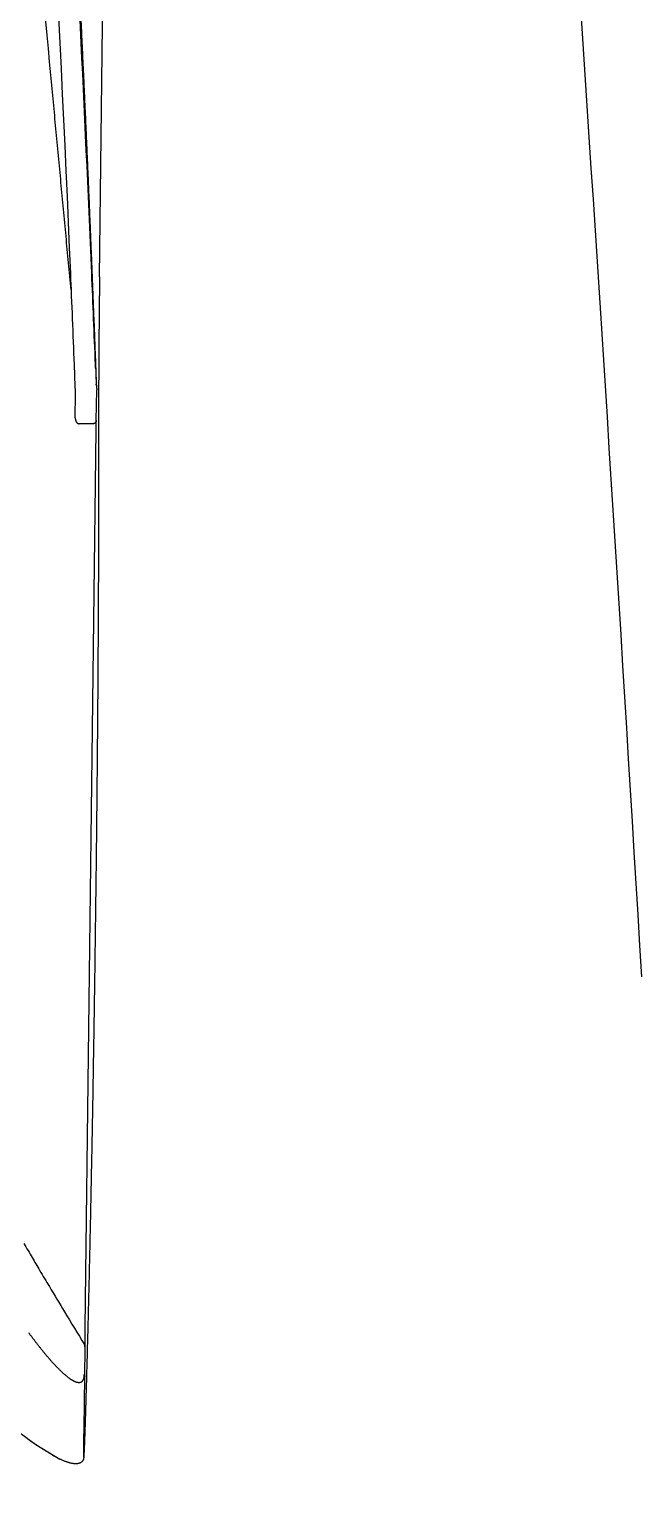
# Model space of a CAD drawing. Extents: x 832 to 912, y 781 to 934.
# Drawn here: x 839.41 to 841.73, y 826.51 to 832.05 of the extents above; entities that cross this region are included whole.
import ezdxf

# ---------------------------------------------------------------- set-up
doc = ezdxf.new("R2010")
doc.units = 0
doc.header["$MEASUREMENT"] = 0
for name, color, linetype in [('1', 4, 'Continuous'), ('2', 2, 'Continuous'), ('DIM', 3, 'Continuous')]:
    doc.layers.add(name, color=color, linetype=linetype)

# ---------------------------------------------------------------- blocks, each defined once
blk = doc.blocks.new('TRICKLER')
at = {"layer": '1', "linetype": 'Continuous'}
for p, q in [((1.6031, -7.1236), (1.9129, -0.4987)), ((1.5762, -7.455), (1.5765, -7.5301)), ((1.4925, -7.655), (1.4967, -7.564)), ((1.572, -7.6673), (1.5774, -7.5511)), ((1.4112, -11.105), (1.5703, -7.7032)), ((1.5564, -7.6801), (1.5064, -7.6778)), ((1.5703, -7.7032), (1.572, -7.6673)), ((1.4079, -11.1776), (1.4112, -11.105)), ((1.4025, -11.2915), (1.4076, -11.1826)), ((1.4076, -11.1826), (1.4079, -11.1776)), ((1.3933, -11.4898), (1.4025, -11.2915)), ((1.3883, -11.5961), (1.3916, -11.5253)), ((1.3916, -11.5253), (1.3933, -11.4898))]:
    blk.add_line(p, q, dxfattribs=at)
for points in [[(1.1894, -10.7786, 0.000753), (1.2189, -10.8333, 0.000259), (1.2456, -10.8826, 0.001061), (1.2803, -10.9458, 0.001826), (1.3344, -11.0428, 0.000892), (1.4055, -11.1697, 0.000473)], [(1.4934, -7.1685), (1.4904, -7.1176, -0.000001), (1.4874, -7.0666, -0.000001), (1.4844, -7.0156, -0.000001), (1.4814, -6.9646, -0.000001), (1.4783, -6.9136, -0.000001), (1.4753, -6.8626, -0.000001), (1.4723, -6.8116, -0.000001), (1.4693, -6.7607, -0.000001), (1.4663, -6.7097, -0.000001), (1.4633, -6.6587, -0.000001), (1.4603, -6.6077, -0.000001), (1.4572, -6.5567, -0.000001), (1.4542, -6.5057, -0.000001), (1.4512, -6.4547, -0.000001), (1.4482, -6.4038, -0.000001), (1.4452, -6.3528, 0), (1.4422, -6.3018, 0), (1.4392, -6.2508, 0), (1.4361, -6.1998, 0), (1.4331, -6.1488, 0), (1.4301, -6.0978, 0), (1.4271, -6.0468, 0), (1.4241, -5.9959, 0), (1.4211, -5.9449, 0), (1.4181, -5.8939, 0), (1.415, -5.8429, 0), (1.412, -5.7919)], [(1.409, -5.7409, 0), (1.406, -5.6899, 0), (1.403, -5.6389, 0), (1.4, -5.5879, 0), (1.397, -5.537, 0), (1.3939, -5.486, 0), (1.3909, -5.435, 0), (1.3879, -5.384, 0), (1.3849, -5.333, 0), (1.3819, -5.282, 0), (1.3789, -5.231, 0), (1.3759, -5.18, 0), (1.3729, -5.1291, 0), (1.3698, -5.0781, 0), (1.3668, -5.0271, 0), (1.3638, -4.9761, 0), (1.3608, -4.9251, 0), (1.3578, -4.8741, 0), (1.3548, -4.8231, 0), (1.3518, -4.7721, 0), (1.3487, -4.7211, 0), (1.3457, -4.6702, 0), (1.3427, -4.6192, 0), (1.3397, -4.5682, 0), (1.3367, -4.5172, 0), (1.3337, -4.4662, 0), (1.3307, -4.4152, 0), (1.3277, -4.3642, 0), (1.3246, -4.3132, 0), (1.3216, -4.2623, 0), (1.3186, -4.2113, 0), (1.3156, -4.1603, 0), (1.3126, -4.1093, 0), (1.3096, -4.0583, 0), (1.3066, -4.0073, 0), (1.3035, -3.9563, 0), (1.3005, -3.9053, 0), (1.2975, -3.8543, 0), (1.2945, -3.8034, 0), (1.2915, -3.7524, 0), (1.2885, -3.7014, 0), (1.2855, -3.6504, 0), (1.2824, -3.5994, 0), (1.2794, -3.5484, 0), (1.2764, -3.4974, 0), (1.2734, -3.4464, 0), (1.2704, -3.3955, 0), (1.2674, -3.3445, 0), (1.2644, -3.2935, 0), (1.2614, -3.2425, 0), (1.2583, -3.1915, 0), (1.2553, -3.1405, 0), (1.2523, -3.0895, 0), (1.2493, -3.0385, 0), (1.2463, -2.9875, 0), (1.2433, -2.9366, 0), (1.2403, -2.8856, 0), (1.2372, -2.8346, 0), (1.2342, -2.7836, 0), (1.2312, -2.7326, 0), (1.2282, -2.6816, 0), (1.2252, -2.6306, 0), (1.2222, -2.5796, 0), (1.2192, -2.5287, 0), (1.2161, -2.4777, 0), (1.2131, -2.4267, 0), (1.2101, -2.3757, 0), (1.2071, -2.3247, 0), (1.2041, -2.2737, 0), (1.2011, -2.2227, 0), (1.1981, -2.1717, 0), (1.195, -2.1208, 0), (1.192, -2.0698, 0), (1.189, -2.0188, 0), (1.186, -1.9678, 0), (1.183, -1.9168, 0), (1.18, -1.8658, 0), (1.177, -1.8148, 0), (1.1739, -1.7638, 0), (1.1709, -1.7128, 0), (1.1679, -1.6619, 0), (1.1649, -1.6109, 0), (1.1619, -1.5599, 0), (1.1589, -1.5089, 0), (1.1559, -1.4579, 0), (1.1528, -1.4069, 0), (1.1498, -1.3559, 0), (1.1468, -1.3049, 0), (1.1438, -1.254, 0), (1.1408, -1.203, 0), (1.1378, -1.152, 0), (1.1348, -1.101, 0), (1.1317, -1.05, 0), (1.1287, -0.999, 0), (1.1257, -0.948, 0), (1.1227, -0.897, 0), (1.1197, -0.846, 0), (1.1167, -0.7951, 0), (1.1137, -0.7441, 0), (1.1106, -0.6931, 0), (1.109, -0.6655, 0)], [(1.6031, -7.1236), (1.6023, -7.1403, 0.000072), (1.6016, -7.1568, 0.000073), (1.6008, -7.1734, 0.000073), (1.6, -7.19, 0.000073), (1.5993, -7.2065, 0.000073), (1.5986, -7.2229, 0.000073), (1.5978, -7.2394, 0.000073), (1.5971, -7.2558, 0.000073), (1.5964, -7.2721, 0.000073), (1.5956, -7.2884, 0.000073), (1.5949, -7.3047, 0.000074), (1.5942, -7.3209, 0.000074), (1.5935, -7.337, 0.000075), (1.5928, -7.3531, 0.000075), (1.5922, -7.3691, 0.000076), (1.5915, -7.385, 0.000076), (1.5908, -7.4009, 0.000077), (1.5902, -7.4166, 0.000077), (1.5895, -7.4324, 0.000078), (1.5889, -7.448, 0.000079), (1.5883, -7.4635, 0.00008), (1.5876, -7.479, 0.000081), (1.587, -7.4943, 0.000082), (1.5864, -7.5096, 0.000083), (1.5858, -7.5247, 0.000084), (1.5852, -7.5398, 0.000085), (1.5847, -7.5547, 0.000087), (1.5841, -7.5695, 0.00009), (1.5835, -7.5843, 0.000089), (1.583, -7.5988, 0.000085), (1.5825, -7.6132, 0.000095), (1.5819, -7.6276, 0.000117), (1.5814, -7.6423, 0.00009), (1.5809, -7.6559, 0.000031), (1.5805, -7.6682, 0.000131), (1.5799, -7.6837, 0.000237), (1.5791, -7.7071, 0.00012), (1.5781, -7.7375, 0.000065)], [(1.4937, -7.1594), (1.4937, -7.1595, -0.000309), (1.4937, -7.1595, -0.00031), (1.4937, -7.1596, -0.000309), (1.4937, -7.1597, -0.000305), (1.4937, -7.1598, -0.000302), (1.4937, -7.1598, -0.000299), (1.4937, -7.1599, -0.000297), (1.4937, -7.16, -0.000294), (1.4938, -7.1601, -0.000291), (1.4937, -7.1602, -0.000288), (1.4938, -7.1602, -0.000286), (1.4938, -7.1603, -0.000283), (1.4938, -7.1604, -0.00028), (1.4938, -7.1605, -0.000277), (1.4938, -7.1606, -0.000275), (1.4938, -7.1606, -0.000272), (1.4938, -7.1607, -0.000269), (1.4938, -7.1608, -0.000266), (1.4938, -7.1609, -0.000264), (1.4938, -7.161, -0.000261), (1.4938, -7.161, -0.000258), (1.4938, -7.1611, -0.000255), (1.4938, -7.1612, -0.000253), (1.4938, -7.1613, -0.00025), (1.4938, -7.1613, -0.000247), (1.4938, -7.1614, -0.000244), (1.4938, -7.1615, -0.000242), (1.4938, -7.1616, -0.000239), (1.4938, -7.1617, -0.000236), (1.4938, -7.1617, -0.000234), (1.4938, -7.1618, -0.000231), (1.4938, -7.1619, -0.000228), (1.4938, -7.162, -0.000226), (1.4938, -7.1621, -0.000223), (1.4938, -7.1621, -0.00022), (1.4938, -7.1622, -0.000217), (1.4938, -7.1623, -0.000215), (1.4938, -7.1624, -0.000212), (1.4938, -7.1624, -0.000209), (1.4938, -7.1625, -0.000206), (1.4938, -7.1626, -0.000204), (1.4938, -7.1627, -0.000201), (1.4938, -7.1628, -0.000198), (1.4938, -7.1628, -0.000196), (1.4938, -7.1629, -0.000193), (1.4938, -7.163, -0.00019), (1.4938, -7.1631, -0.000188), (1.4938, -7.1632, -0.000185), (1.4938, -7.1632, -0.000182), (1.4938, -7.1633, -0.000179), (1.4938, -7.1634, -0.000177), (1.4938, -7.1635, -0.000174), (1.4938, -7.1635, -0.000172), (1.4938, -7.1636, -0.000169), (1.4938, -7.1637, -0.000166), (1.4938, -7.1638, -0.000163), (1.4938, -7.1639, -0.000161), (1.4938, -7.1639, -0.000158), (1.4938, -7.164, -0.000155), (1.4938, -7.1641, -0.000153), (1.4938, -7.1642, -0.00015), (1.4938, -7.1642, -0.000144), (1.4938, -7.1643, -0.000141), (1.4938, -7.1644, -0.00014), (1.4938, -7.1645, -0.000145), (1.4938, -7.1646, -0.000159), (1.4938, -7.1646, -0.000169), (1.4938, -7.1647, -0.000179), (1.4938, -7.1648, -0.000188), (1.4938, -7.1649, -0.000199), (1.4938, -7.165, -0.000209), (1.4938, -7.165, -0.00022), (1.4937, -7.1651, -0.00023), (1.4938, -7.1652, -0.000241), (1.4938, -7.1653, -0.000251), (1.4937, -7.1653, -0.000262), (1.4937, -7.1654, -0.000272), (1.4937, -7.1655, -0.000284), (1.4937, -7.1656, -0.000294), (1.4937, -7.1656, -0.000305), (1.4937, -7.1657, -0.000316), (1.4937, -7.1658, -0.000327), (1.4937, -7.1659, -0.000338), (1.4937, -7.166, -0.00035), (1.4937, -7.166, -0.000361), (1.4937, -7.1661, -0.000373), (1.4937, -7.1662, -0.000384), (1.4937, -7.1663, -0.000396), (1.4937, -7.1663, -0.000407), (1.4937, -7.1664, -0.000419), (1.4937, -7.1665, -0.000431), (1.4937, -7.1666, -0.000448), (1.4937, -7.1666, -0.000454), (1.4937, -7.1667, -0.000449), (1.4937, -7.1668, -0.000477), (1.4937, -7.1669, -0.000545), (1.4937, -7.1669, -0.000609), (1.4937, -7.167, -0.000685), (1.4937, -7.1671, -0.000754), (1.4937, -7.1672, -0.000833), (1.4937, -7.1672, -0.000905), (1.4937, -7.1673, -0.000984), (1.4937, -7.1674, -0.001067), (1.4936, -7.1675, -0.001171), (1.4936, -7.1675, -0.001235), (1.4936, -7.1676, -0.001273), (1.4936, -7.1677, -0.001441), (1.4936, -7.1677, -0.001771), (1.4936, -7.1678, -0.001576), (1.4936, -7.1679, -0.000804), (1.4936, -7.1679, -0.002396), (1.4936, -7.168, -0.006587), (1.4936, -7.1681, -0.002395), (1.4936, -7.1681, 0.012502), (1.4936, -7.1682, -0.009701), (1.4935, -7.1683, -0.048777), (1.4935, -7.1684, -0.021566), (1.4934, -7.1685, -0.009371)], [(1.4945, -7.1605), (1.4945, -7.1606, -0.000122), (1.4945, -7.1607, -0.000121), (1.4945, -7.1607, -0.000122), (1.4945, -7.1608, -0.000126), (1.4945, -7.1609, -0.000128), (1.4945, -7.1609, -0.00013), (1.4945, -7.161, -0.000133), (1.4945, -7.1611, -0.000135), (1.4945, -7.1611, -0.000137), (1.4945, -7.1612, -0.00014), (1.4945, -7.1613, -0.000142), (1.4945, -7.1613, -0.000145), (1.4945, -7.1614, -0.000147), (1.4945, -7.1615, -0.00015), (1.4945, -7.1616, -0.000152), (1.4945, -7.1616, -0.000155), (1.4945, -7.1617, -0.000157), (1.4945, -7.1618, -0.00016), (1.4945, -7.1618, -0.000162), (1.4945, -7.1619, -0.000165), (1.4945, -7.162, -0.000167), (1.4945, -7.162, -0.00017), (1.4945, -7.1621, -0.000173), (1.4945, -7.1622, -0.000175), (1.4945, -7.1622, -0.000178), (1.4945, -7.1623, -0.000181), (1.4945, -7.1624, -0.000183), (1.4945, -7.1624, -0.000186), (1.4945, -7.1625, -0.000189), (1.4945, -7.1626, -0.000192), (1.4945, -7.1626, -0.000194), (1.4945, -7.1627, -0.000197), (1.4945, -7.1628, -0.0002), (1.4945, -7.1628, -0.000203), (1.4945, -7.1629, -0.000205), (1.4945, -7.163, -0.000208), (1.4945, -7.1631, -0.000211), (1.4945, -7.1631, -0.000214), (1.4945, -7.1632, -0.000217), (1.4945, -7.1633, -0.00022), (1.4945, -7.1633, -0.000223), (1.4945, -7.1634, -0.000226), (1.4945, -7.1635, -0.000229), (1.4945, -7.1635, -0.000232), (1.4945, -7.1636, -0.000235), (1.4945, -7.1637, -0.000238), (1.4945, -7.1637, -0.000241), (1.4945, -7.1638, -0.000244), (1.4945, -7.1639, -0.000247), (1.4945, -7.1639, -0.000251), (1.4945, -7.164, -0.000254), (1.4944, -7.164, -0.000257), (1.4944, -7.1641, -0.00026), (1.4944, -7.1642, -0.000264), (1.4944, -7.1642, -0.000267), (1.4944, -7.1643, -0.000271), (1.4944, -7.1644, -0.000274), (1.4944, -7.1644, -0.000277), (1.4944, -7.1645, -0.000281), (1.4944, -7.1646, -0.000284), (1.4944, -7.1646, -0.000288), (1.4944, -7.1647, -0.000291), (1.4944, -7.1648, -0.000295), (1.4944, -7.1648, -0.000299), (1.4944, -7.1649, -0.000302), (1.4944, -7.165, -0.000305), (1.4944, -7.165, -0.00031), (1.4944, -7.1651, -0.000317), (1.4944, -7.1652, -0.000325), (1.4944, -7.1652, -0.000337), (1.4944, -7.1653, -0.000348), (1.4944, -7.1653, -0.000359), (1.4944, -7.1654, -0.00037), (1.4944, -7.1655, -0.000382), (1.4944, -7.1655, -0.000392), (1.4944, -7.1656, -0.000405), (1.4944, -7.1657, -0.000416), (1.4944, -7.1657, -0.000429), (1.4944, -7.1658, -0.00044), (1.4944, -7.1659, -0.000453), (1.4944, -7.1659, -0.000466), (1.4943, -7.166, -0.000479), (1.4943, -7.166, -0.000492), (1.4943, -7.1661, -0.000506), (1.4943, -7.1662, -0.000519), (1.4943, -7.1662, -0.000534), (1.4943, -7.1663, -0.000547), (1.4943, -7.1663, -0.000563), (1.4943, -7.1664, -0.000577), (1.4943, -7.1665, -0.000593), (1.4943, -7.1665, -0.000608), (1.4943, -7.1666, -0.000625), (1.4943, -7.1666, -0.000641), (1.4943, -7.1667, -0.000658), (1.4943, -7.1668, -0.000675), (1.4943, -7.1668, -0.000693), (1.4943, -7.1669, -0.00071), (1.4943, -7.1669, -0.000729), (1.4943, -7.167, -0.000748), (1.4942, -7.1671, -0.000768), (1.4942, -7.1671, -0.000788), (1.4942, -7.1672, -0.000809), (1.4942, -7.1672, -0.000829), (1.4942, -7.1673, -0.000851), (1.4942, -7.1673, -0.000873), (1.4942, -7.1674, -0.000898), (1.4942, -7.1675, -0.000934), (1.4942, -7.1675, -0.000988), (1.4942, -7.1676, -0.001034), (1.4942, -7.1676, -0.001081), (1.4942, -7.1677, -0.001127), (1.4941, -7.1677, -0.00118), (1.4941, -7.1678, -0.001232), (1.4941, -7.1678, -0.001289), (1.4941, -7.1679, -0.001346), (1.4941, -7.1679, -0.00141), (1.4941, -7.168, -0.001473), (1.4941, -7.168, -0.001543), (1.4941, -7.1681, -0.001614), (1.4941, -7.1681, -0.001692), (1.4941, -7.1682, -0.001771), (1.4941, -7.1682, -0.001859), (1.494, -7.1683, -0.001947), (1.494, -7.1683, -0.002045), (1.494, -7.1684, -0.002146), (1.494, -7.1684, -0.002259), (1.494, -7.1685, -0.002371), (1.494, -7.1685, -0.002487), (1.494, -7.1686, -0.002637), (1.494, -7.1686, -0.002836), (1.4939, -7.1686, -0.003022), (1.4939, -7.1687, -0.003218), (1.4939, -7.1687, -0.003423), (1.4939, -7.1688, -0.003652), (1.4939, -7.1688, -0.003898), (1.4939, -7.1688, -0.004176), (1.4939, -7.1689, -0.004475), (1.4938, -7.1689, -0.004812), (1.4938, -7.1689, -0.00518), (1.4938, -7.169, -0.005595), (1.4938, -7.169, -0.006046), (1.4938, -7.169, -0.006552), (1.4938, -7.1691, -0.00712), (1.4937, -7.1691, -0.007754), (1.4937, -7.1691, -0.008375), (1.4937, -7.1691, -0.008992), (1.4937, -7.1692, -0.009895), (1.4937, -7.1692, -0.011114), (1.4936, -7.1692, -0.011642), (1.4936, -7.1692, -0.011409), (1.4936, -7.1692, -0.014264), (1.4936, -7.1693, -0.019868), (1.4936, -7.1693, -0.014532), (1.4935, -7.1693, 0.000927), (1.4935, -7.1693, -0.025401), (1.4935, -7.1693, -0.054476), (1.4935, -7.1693, -0.022992), (1.4934, -7.1693, -0.010928)], [(1.4934, -7.1685), (1.4934, -7.1686, 0.000764), (1.4934, -7.1686, 0.000796), (1.4934, -7.1686, 0.000789), (1.4934, -7.1686, 0.000734), (1.4934, -7.1686, 0.000695), (1.4934, -7.1687, 0.000659), (1.4934, -7.1687, 0.000626), (1.4934, -7.1687, 0.000582), (1.4934, -7.1687, 0.000544), (1.4934, -7.1687, 0.000499), (1.4934, -7.1688, 0.000459), (1.4934, -7.1688, 0.000412), (1.4934, -7.1688, 0.00037), (1.4934, -7.1688, 0.00032), (1.4934, -7.1688, 0.000276), (1.4934, -7.1689, 0.000224), (1.4934, -7.1689, 0.000178), (1.4934, -7.1689, 0.000124), (1.4934, -7.1689, 0.000076), (1.4934, -7.1689, 0.000021), (1.4934, -7.169, -0.000028), (1.4934, -7.169, -0.000084), (1.4934, -7.169, -0.000136), (1.4934, -7.169, -0.000195), (1.4934, -7.169, -0.000245), (1.4934, -7.1691, -0.0003), (1.4934, -7.1691, -0.000358), (1.4934, -7.1691, -0.000432), (1.4934, -7.1691, -0.000465), (1.4934, -7.1691, -0.000471), (1.4934, -7.1692, -0.0006), (1.4934, -7.1692, -0.000831), (1.4934, -7.1692, -0.000636), (1.4934, -7.1692, -0.000129), (1.4934, -7.1692, -0.001075), (1.4934, -7.1693, -0.00209), (1.4934, -7.1693, -0.001039), (1.4934, -7.1693, -0.000539)], [(1.4945, -7.1601), (1.4945, -7.1601, 0.009293), (1.4945, -7.1601, 0.009094), (1.4945, -7.1601, 0.008968), (1.4945, -7.16, 0.008936), (1.4945, -7.16, 0.008831), (1.4945, -7.16, 0.008705), (1.4945, -7.16, 0.008545), (1.4945, -7.16, 0.008397), (1.4945, -7.1599, 0.00821), (1.4945, -7.1599, 0.008032), (1.4945, -7.1599, 0.007822), (1.4944, -7.1599, 0.007627), (1.4944, -7.1599, 0.007403), (1.4944, -7.1598, 0.007198), (1.4944, -7.1598, 0.006968), (1.4944, -7.1598, 0.006759), (1.4944, -7.1598, 0.006529), (1.4943, -7.1598, 0.006321), (1.4943, -7.1598, 0.006097), (1.4943, -7.1597, 0.005896), (1.4943, -7.1597, 0.005679), (1.4943, -7.1597, 0.005483), (1.4942, -7.1597, 0.005282), (1.4942, -7.1597, 0.005109), (1.4942, -7.1596, 0.004902), (1.4942, -7.1596, 0.004701), (1.4941, -7.1596, 0.004565), (1.4941, -7.1596, 0.004498), (1.4941, -7.1596, 0.004194), (1.4941, -7.1596, 0.003773), (1.494, -7.1595, 0.004035), (1.494, -7.1595, 0.004645), (1.494, -7.1595, 0.003342), (1.4939, -7.1595, 0.001057), (1.4939, -7.1595, 0.004583), (1.4939, -7.1594, 0.007344), (1.4938, -7.1594, 0.00333), (1.4937, -7.1594, 0.001697)], [(1.5762, -7.4687), (1.5762, -7.4683, 0.000004), (1.5762, -7.468, 0.000004), (1.5762, -7.4677, 0.000004), (1.5762, -7.4673, 0.000003), (1.5762, -7.467, 0.000003), (1.5762, -7.4667, 0.000003), (1.5762, -7.4663, 0.000003), (1.5762, -7.466, 0.000003), (1.5762, -7.4657, 0.000003), (1.5762, -7.4653, 0.000003), (1.5762, -7.465, 0.000003), (1.5762, -7.4647, 0.000003), (1.5762, -7.4643, 0.000003), (1.5762, -7.464, 0.000003), (1.5762, -7.4636, 0.000003), (1.5762, -7.4633, 0.000002), (1.5762, -7.4629, 0.000002), (1.5762, -7.4626, 0.000002), (1.5762, -7.4623, 0.000002), (1.5762, -7.4619, 0.000002), (1.5762, -7.4616, 0.000002), (1.5762, -7.4612, 0.000002), (1.5762, -7.4609, 0.000002), (1.5762, -7.4605, 0.000002), (1.5762, -7.4602, 0.000002), (1.5762, -7.4598, 0.000002), (1.5762, -7.4595, 0.000002), (1.5762, -7.4592, 0.000002), (1.5762, -7.4588, 0.000001), (1.5762, -7.4585, 0.000001), (1.5762, -7.4581, 0.000001), (1.5762, -7.4578, 0.000001), (1.5762, -7.4574, 0.000001), (1.5762, -7.4571, 0), (1.5762, -7.4568, 0.000001), (1.5762, -7.4564, 0.000002), (1.5762, -7.4558, 0.000001), (1.5762, -7.455, 0.000001)], [(1.5766, -7.5332), (1.5766, -7.5331, -0.000295), (1.5766, -7.533, -0.000294), (1.5766, -7.533, -0.000294), (1.5766, -7.5329, -0.000295), (1.5766, -7.5328, -0.000296), (1.5766, -7.5327, -0.000297), (1.5766, -7.5327, -0.000297), (1.5766, -7.5326, -0.000298), (1.5766, -7.5325, -0.000299), (1.5766, -7.5324, -0.0003), (1.5766, -7.5323, -0.0003), (1.5765, -7.5323, -0.000301), (1.5765, -7.5322, -0.000302), (1.5765, -7.5321, -0.000303), (1.5765, -7.532, -0.000304), (1.5765, -7.532, -0.000305), (1.5765, -7.5319, -0.000306), (1.5765, -7.5318, -0.000306), (1.5765, -7.5317, -0.000307), (1.5765, -7.5316, -0.000308), (1.5765, -7.5316, -0.000309), (1.5765, -7.5315, -0.00031), (1.5765, -7.5314, -0.000311), (1.5765, -7.5313, -0.000313), (1.5765, -7.5312, -0.000313), (1.5765, -7.5312, -0.000312), (1.5765, -7.5311, -0.000316), (1.5765, -7.531, -0.000323), (1.5765, -7.5309, -0.000315), (1.5765, -7.5309, -0.000295), (1.5765, -7.5308, -0.000327), (1.5765, -7.5307, -0.000392), (1.5765, -7.5306, -0.000298), (1.5765, -7.5305, -0.000101), (1.5765, -7.5305, -0.000424), (1.5765, -7.5304, -0.000734), (1.5765, -7.5303, -0.00036), (1.5765, -7.5301, -0.00019)], [(1.5766, -7.5332), (1.5767, -7.5337, -0.001136), (1.5767, -7.5341, -0.001137), (1.5768, -7.5345, -0.001139), (1.5768, -7.535, -0.001141), (1.5769, -7.5354, -0.001142), (1.5769, -7.5359, -0.001144), (1.577, -7.5363, -0.001145), (1.577, -7.5368, -0.001147), (1.5771, -7.5372, -0.001148), (1.5771, -7.5377, -0.00115), (1.5772, -7.5381, -0.001151), (1.5772, -7.5386, -0.001153), (1.5772, -7.539, -0.001154), (1.5773, -7.5395, -0.001155), (1.5773, -7.5399, -0.001156), (1.5773, -7.5404, -0.001157), (1.5774, -7.5408, -0.001159), (1.5774, -7.5413, -0.00116), (1.5774, -7.5417, -0.001161), (1.5774, -7.5422, -0.001162), (1.5775, -7.5426, -0.001163), (1.5775, -7.5431, -0.001163), (1.5775, -7.5435, -0.001165), (1.5775, -7.544, -0.001167), (1.5775, -7.5444, -0.001165), (1.5775, -7.5448, -0.001159), (1.5775, -7.5453, -0.00117), (1.5775, -7.5457, -0.001194), (1.5775, -7.5462, -0.001161), (1.5775, -7.5466, -0.001084), (1.5775, -7.5471, -0.001197), (1.5775, -7.5475, -0.001428), (1.5775, -7.548, -0.001084), (1.5775, -7.5484, -0.000372), (1.5775, -7.5488, -0.001529), (1.5775, -7.5493, -0.002633), (1.5775, -7.5501, -0.001288), (1.5774, -7.5511, -0.000683)], [(1.4925, -7.655), (1.4925, -7.6558, 0.006396), (1.4925, -7.6566, 0.006145), (1.4925, -7.6574, 0.006094), (1.4925, -7.6582, 0.006319), (1.4925, -7.659, 0.006453), (1.4926, -7.6598, 0.006567), (1.4927, -7.6607, 0.006675), (1.4929, -7.6615, 0.00684), (1.493, -7.6623, 0.006981), (1.4932, -7.6632, 0.007155), (1.4934, -7.664, 0.007316), (1.4936, -7.6648, 0.007512), (1.4938, -7.6656, 0.007701), (1.4941, -7.6664, 0.007917), (1.4944, -7.6672, 0.008133), (1.4947, -7.6679, 0.008371), (1.495, -7.6687, 0.008615), (1.4954, -7.6694, 0.008874), (1.4958, -7.6701, 0.009147), (1.4961, -7.6708, 0.009426), (1.4966, -7.6715, 0.009723), (1.497, -7.6721, 0.010012), (1.4975, -7.6727, 0.010337), (1.4979, -7.6732, 0.010652), (1.4984, -7.6738, 0.010963), (1.4989, -7.6743, 0.011203), (1.4994, -7.6748, 0.011609), (1.4999, -7.6752, 0.012085), (1.5005, -7.6756, 0.01212), (1.501, -7.676, 0.011658), (1.5015, -7.6763, 0.012917), (1.5021, -7.6766, 0.015335), (1.5026, -7.6768, 0.01229), (1.5032, -7.6771, 0.005185), (1.5037, -7.6773, 0.016713), (1.5043, -7.6774, 0.028922), (1.5052, -7.6776, 0.01492), (1.5064, -7.6778, 0.008201)], [(1.572, -7.6673), (1.572, -7.6678, -0.010491), (1.5719, -7.6683, -0.010058), (1.5718, -7.6688, -0.009935), (1.5718, -7.6693, -0.010239), (1.5716, -7.6698, -0.010366), (1.5715, -7.6703, -0.010441), (1.5713, -7.6708, -0.010474), (1.5711, -7.6713, -0.010573), (1.5709, -7.6718, -0.0106), (1.5707, -7.6722, -0.010654), (1.5705, -7.6727, -0.010651), (1.5702, -7.6732, -0.010679), (1.5699, -7.6737, -0.010654), (1.5696, -7.6741, -0.01065), (1.5692, -7.6746, -0.010603), (1.5688, -7.675, -0.010571), (1.5685, -7.6755, -0.010505), (1.568, -7.6759, -0.010448), (1.5676, -7.6763, -0.010367), (1.5672, -7.6767, -0.010289), (1.5667, -7.677, -0.010194), (1.5662, -7.6774, -0.010092), (1.5657, -7.6777, -0.009997), (1.5652, -7.678, -0.009897), (1.5647, -7.6783, -0.009772), (1.5642, -7.6786, -0.009601), (1.5636, -7.6788, -0.009557), (1.5631, -7.679, -0.00958), (1.5625, -7.6792, -0.009249), (1.5619, -7.6794, -0.008606), (1.5614, -7.6796, -0.009234), (1.5608, -7.6797, -0.010607), (1.5602, -7.6798, -0.008239), (1.5597, -7.6799, -0.003421), (1.5592, -7.68, -0.010878), (1.5586, -7.6801, -0.018195), (1.5576, -7.6801, -0.009197), (1.5564, -7.6801, -0.005024)], [(1.5781, -7.7375), (1.5768, -7.7761, -0.000122), (1.5755, -7.8152, -0.000119), (1.5741, -7.8548, -0.000116), (1.5727, -7.8949, -0.000113), (1.5713, -7.9355, -0.00011), (1.5698, -7.9765, -0.000108), (1.5683, -8.018, -0.000105), (1.5668, -8.0599, -0.000103), (1.5652, -8.1023, -0.000101), (1.5636, -8.1451, -0.000099), (1.562, -8.1883, -0.000097), (1.5603, -8.2318, -0.000095), (1.5586, -8.2757, -0.000094), (1.5569, -8.3199, -0.000092), (1.5552, -8.3643, -0.00009), (1.5534, -8.4091, -0.000089), (1.5516, -8.4541, -0.000088), (1.5498, -8.4994, -0.000087), (1.5479, -8.5449, -0.000085), (1.5461, -8.5907, -0.000084), (1.5442, -8.6367, -0.000083), (1.5422, -8.6829, -0.000082), (1.5403, -8.7293, -0.000082), (1.5383, -8.7759, -0.000081), (1.5363, -8.8227, -0.00008), (1.5343, -8.8697, -0.000079), (1.5322, -8.9168, -0.000079), (1.5302, -8.9641, -0.000078), (1.5281, -9.0116, -0.000078), (1.526, -9.0591, -0.000078), (1.5239, -9.1068, -0.000077), (1.5217, -9.1546, -0.000077), (1.5196, -9.2024, -0.000077), (1.5174, -9.2504, -0.000076), (1.5152, -9.2984, -0.000076), (1.513, -9.3465, -0.000076), (1.5107, -9.3947, -0.000076), (1.5085, -9.4429, -0.000076), (1.5062, -9.4911, -0.000076), (1.5039, -9.5394, -0.000076), (1.5016, -9.5877, -0.000077), (1.4993, -9.6359, -0.000077), (1.497, -9.6842, -0.000077), (1.4946, -9.7324, -0.000077), (1.4923, -9.7806, -0.000078), (1.4899, -9.8287, -0.000078), (1.4875, -9.8765, -0.000078), (1.4852, -9.9242, -0.000079), (1.4828, -9.9716, -0.000079), (1.4804, -10.0188, -0.00008), (1.478, -10.0657, -0.00008), (1.4756, -10.1125, -0.000081), (1.4732, -10.1589, -0.000081), (1.4709, -10.2051, -0.000082), (1.4685, -10.251, -0.000083), (1.4661, -10.2967, -0.000084), (1.4637, -10.342, -0.000085), (1.4613, -10.387, -0.000086), (1.4589, -10.4317, -0.000087), (1.4565, -10.4761, -0.000088), (1.4541, -10.5202, -0.000089), (1.4517, -10.5639, -0.000091), (1.4493, -10.6072, -0.000092), (1.447, -10.6502, -0.000094), (1.4446, -10.6928, -0.000095), (1.4422, -10.7351, -0.000096), (1.4399, -10.7769, -0.000099), (1.4375, -10.8183, -0.000103), (1.4352, -10.8594, -0.000102), (1.4328, -10.9, -0.000097), (1.4305, -10.9399, -0.00011), (1.4282, -10.9799, -0.000135), (1.4258, -11.0203, -0.000105), (1.4235, -11.058, -0.000036), (1.4215, -11.0918, -0.000153), (1.4189, -11.1342, -0.000278), (1.415, -11.198, -0.000142), (1.4099, -11.2807, -0.000077)], [(1.4076, -11.1826), (1.4076, -11.1824, 0.001651), (1.4076, -11.1822, 0.001649), (1.4076, -11.182, 0.00165), (1.4076, -11.1818, 0.001654), (1.4076, -11.1815, 0.001657), (1.4076, -11.1813, 0.001659), (1.4076, -11.1811, 0.001662), (1.4076, -11.1809, 0.001665), (1.4076, -11.1807, 0.001668), (1.4076, -11.1804, 0.001672), (1.4076, -11.1802, 0.001675), (1.4076, -11.18, 0.001679), (1.4076, -11.1798, 0.001682), (1.4076, -11.1796, 0.001686), (1.4076, -11.1793, 0.00169), (1.4076, -11.1791, 0.001694), (1.4076, -11.1789, 0.001698), (1.4076, -11.1787, 0.001702), (1.4075, -11.1785, 0.001707), (1.4075, -11.1783, 0.001711), (1.4075, -11.178, 0.001716), (1.4075, -11.1778, 0.001721), (1.4075, -11.1776, 0.001725), (1.4074, -11.1774, 0.001731), (1.4074, -11.1772, 0.001735), (1.4074, -11.1769, 0.001741), (1.4074, -11.1767, 0.001746), (1.4073, -11.1765, 0.001752), (1.4073, -11.1763, 0.001757), (1.4073, -11.1761, 0.001761), (1.4072, -11.1759, 0.001767), (1.4072, -11.1756, 0.001779), (1.4072, -11.1754, 0.00179), (1.4071, -11.1752, 0.001805), (1.4071, -11.175, 0.001818), (1.407, -11.1748, 0.001833), (1.407, -11.1746, 0.001845), (1.4069, -11.1744, 0.001861), (1.4069, -11.1741, 0.001874), (1.4068, -11.1739, 0.00189), (1.4068, -11.1737, 0.001904), (1.4067, -11.1735, 0.001919), (1.4067, -11.1733, 0.001935), (1.4066, -11.1731, 0.001955), (1.4066, -11.1729, 0.001965), (1.4065, -11.1726, 0.001969), (1.4064, -11.1724, 0.002002), (1.4064, -11.1722, 0.002063), (1.4063, -11.172, 0.002016), (1.4062, -11.1718, 0.001893), (1.4062, -11.1716, 0.002114), (1.4061, -11.1714, 0.002557), (1.406, -11.1712, 0.00194), (1.406, -11.171, 0.000634), (1.4059, -11.1708, 0.002795), (1.4058, -11.1705, 0.004886), (1.4057, -11.1702, 0.002391), (1.4055, -11.1697, 0.001262)], [(1.4078, -11.1776), (1.4078, -11.1774, 0.002867), (1.4079, -11.1773, 0.002869), (1.4079, -11.1772, 0.002867), (1.4079, -11.177, 0.00286), (1.4079, -11.1769, 0.002855), (1.4079, -11.1767, 0.002851), (1.4079, -11.1766, 0.002847), (1.4078, -11.1765, 0.002843), (1.4078, -11.1763, 0.002839), (1.4078, -11.1762, 0.002835), (1.4078, -11.1761, 0.002832), (1.4078, -11.1759, 0.002828), (1.4078, -11.1758, 0.002825), (1.4078, -11.1756, 0.002822), (1.4078, -11.1755, 0.002819), (1.4077, -11.1754, 0.002816), (1.4077, -11.1752, 0.002814), (1.4077, -11.1751, 0.002812), (1.4077, -11.175, 0.002809), (1.4077, -11.1748, 0.002808), (1.4076, -11.1747, 0.002806), (1.4076, -11.1746, 0.002804), (1.4076, -11.1744, 0.002803), (1.4076, -11.1743, 0.002802), (1.4075, -11.1741, 0.0028), (1.4075, -11.174, 0.0028), (1.4075, -11.1739, 0.002799), (1.4074, -11.1737, 0.002799), (1.4074, -11.1736, 0.002798), (1.4073, -11.1735, 0.002798), (1.4073, -11.1733, 0.002793), (1.4073, -11.1732, 0.002785), (1.4072, -11.1731, 0.002777), (1.4072, -11.173, 0.002769), (1.4071, -11.1728, 0.002761), (1.4071, -11.1727, 0.002753), (1.407, -11.1726, 0.002746), (1.407, -11.1724, 0.002739), (1.4069, -11.1723, 0.002732), (1.4069, -11.1722, 0.002726), (1.4068, -11.172, 0.002719), (1.4067, -11.1719, 0.002711), (1.4067, -11.1718, 0.002707), (1.4066, -11.1717, 0.002707), (1.4066, -11.1715, 0.002694), (1.4065, -11.1714, 0.002673), (1.4064, -11.1713, 0.002691), (1.4064, -11.1712, 0.002741), (1.4063, -11.171, 0.002658), (1.4062, -11.1709, 0.002478), (1.4062, -11.1708, 0.002731), (1.4061, -11.1707, 0.003252), (1.406, -11.1705, 0.002463), (1.406, -11.1704, 0.000841), (1.4059, -11.1703, 0.003472), (1.4058, -11.1702, 0.005964), (1.4057, -11.17, 0.002907), (1.4055, -11.1697, 0.001537)], [(1.4099, -11.2807), (1.4095, -11.2868, 0.000005), (1.4091, -11.2929, 0.000006), (1.4088, -11.299, 0.000005), (1.4084, -11.3051, 0.000002), (1.408, -11.3112, 0), (1.4076, -11.3173, -0.000003), (1.4072, -11.3234, -0.000005), (1.4068, -11.3295, -0.000007), (1.4065, -11.3356, -0.00001), (1.4061, -11.3416, -0.000012), (1.4057, -11.3477, -0.000014), (1.4053, -11.3538, -0.000017), (1.4049, -11.3598, -0.000019), (1.4046, -11.3658, -0.00002), (1.4042, -11.3719, -0.000022), (1.4038, -11.3779, -0.000024), (1.4034, -11.384, -0.000026), (1.403, -11.3901, -0.00003), (1.4026, -11.3962, -0.000033), (1.4022, -11.4022, -0.000036), (1.4019, -11.4083, -0.000039), (1.4015, -11.4144, -0.000043), (1.4011, -11.4205, -0.000046), (1.4007, -11.4265, -0.00005), (1.4003, -11.4325, -0.000053), (1.3999, -11.4385, -0.000057), (1.3995, -11.4445, -0.000061), (1.3991, -11.4505, -0.000066), (1.3987, -11.4564, -0.00007), (1.3984, -11.4622, -0.000075), (1.398, -11.468, -0.00008), (1.3976, -11.4738, -0.000085), (1.3972, -11.4795, -0.000091), (1.3968, -11.4851, -0.000097), (1.3964, -11.4907, -0.000103), (1.3961, -11.4962, -0.00011), (1.3957, -11.5017, -0.000118), (1.3953, -11.507, -0.000126), (1.395, -11.5123, -0.000135), (1.3946, -11.5175, -0.000145), (1.3942, -11.5226, -0.000155), (1.3939, -11.5276, -0.000167), (1.3935, -11.5325, -0.000179), (1.3932, -11.5373, -0.000194), (1.3928, -11.542, -0.000209), (1.3925, -11.5466, -0.000225), (1.3921, -11.551, -0.000246), (1.3918, -11.5553, -0.000275), (1.3915, -11.5595, -0.00029), (1.3912, -11.5636, -0.000293), (1.3908, -11.5675, -0.000359), (1.3905, -11.5713, -0.000486), (1.3902, -11.5751, -0.000405), (1.3899, -11.5785, -0.000126), (1.3897, -11.5815, -0.000667), (1.3894, -11.585, -0.00146), (1.3889, -11.59, -0.000869), (1.3883, -11.5961, -0.000501)], [(1.4001, -11.2835), (1.4002, -11.2837, -0.002653), (1.4003, -11.2838, -0.00266), (1.4004, -11.2839, -0.002665), (1.4004, -11.284, -0.002666), (1.4005, -11.2841, -0.002668), (1.4006, -11.2843, -0.002671), (1.4007, -11.2844, -0.002675), (1.4007, -11.2845, -0.002678), (1.4008, -11.2846, -0.002682), (1.4009, -11.2847, -0.002686), (1.401, -11.2849, -0.002691), (1.401, -11.285, -0.002695), (1.4011, -11.2851, -0.0027), (1.4012, -11.2852, -0.002705), (1.4012, -11.2854, -0.00271), (1.4013, -11.2855, -0.002715), (1.4013, -11.2856, -0.002721), (1.4014, -11.2858, -0.002727), (1.4015, -11.2859, -0.002733), (1.4015, -11.286, -0.002739), (1.4016, -11.2861, -0.002746), (1.4016, -11.2863, -0.002753), (1.4017, -11.2864, -0.00276), (1.4017, -11.2865, -0.002767), (1.4018, -11.2867, -0.002775), (1.4018, -11.2868, -0.002782), (1.4019, -11.2869, -0.00279), (1.4019, -11.2871, -0.002799), (1.402, -11.2872, -0.002807), (1.402, -11.2873, -0.002815), (1.402, -11.2875, -0.00282), (1.4021, -11.2876, -0.00282), (1.4021, -11.2877, -0.00282), (1.4022, -11.2879, -0.002821), (1.4022, -11.288, -0.002822), (1.4022, -11.2881, -0.002822), (1.4023, -11.2883, -0.002823), (1.4023, -11.2884, -0.002824), (1.4023, -11.2886, -0.002826), (1.4023, -11.2887, -0.002828), (1.4024, -11.2888, -0.002829), (1.4024, -11.289, -0.00283), (1.4024, -11.2891, -0.002834), (1.4024, -11.2892, -0.002841), (1.4024, -11.2894, -0.002837), (1.4025, -11.2895, -0.002822), (1.4025, -11.2897, -0.00285), (1.4025, -11.2898, -0.002911), (1.4025, -11.2899, -0.002831), (1.4025, -11.2901, -0.002646), (1.4025, -11.2902, -0.002925), (1.4025, -11.2903, -0.003493), (1.4025, -11.2905, -0.002654), (1.4025, -11.2906, -0.000906), (1.4025, -11.2907, -0.003753), (1.4025, -11.2909, -0.006481), (1.4025, -11.2911, -0.003172), (1.4025, -11.2915, -0.00168)], [(1.3883, -11.5961), (1.3881, -11.5981, -0.013994), (1.3879, -11.6, -0.014583), (1.3875, -11.6018, -0.015347), (1.387, -11.6036, -0.016356), (1.3864, -11.6053, -0.017289), (1.3858, -11.6069, -0.01812), (1.385, -11.6085, -0.018858), (1.384, -11.6099, -0.019527), (1.383, -11.6114, -0.019984), (1.3819, -11.6127, -0.020294), (1.3806, -11.6139, -0.020324), (1.3793, -11.6151, -0.020206), (1.3778, -11.6161, -0.019794), (1.3762, -11.6171, -0.01929), (1.3744, -11.6179, -0.018506), (1.3726, -11.6187, -0.017688), (1.3706, -11.6194, -0.016759), (1.3685, -11.6199, -0.015956), (1.3662, -11.6203, -0.014778), (1.3639, -11.6207, -0.013503), (1.3614, -11.6209, -0.013143), (1.3588, -11.6209, -0.013692), (1.356, -11.6209, -0.013047), (1.3531, -11.6206, -0.011922), (1.35, -11.6203, -0.010738), (1.3468, -11.6197, -0.009641), (1.3434, -11.6191, -0.008724), (1.34, -11.6182, -0.008008), (1.3364, -11.6173, -0.007364), (1.3327, -11.6161, -0.006835), (1.3289, -11.6149, -0.006362), (1.3249, -11.6135, -0.005981), (1.3209, -11.6119, -0.005633), (1.3168, -11.6103, -0.005355), (1.3126, -11.6084, -0.005094), (1.3083, -11.6065, -0.004885), (1.304, -11.6044, -0.004699), (1.2996, -11.6021, -0.004568), (1.2951, -11.5998, -0.004403), (1.2905, -11.5973, -0.004236), (1.286, -11.5946, -0.004218), (1.2813, -11.5919, -0.004382), (1.2766, -11.589, -0.00362), (1.2719, -11.586, -0.001893), (1.2672, -11.5829, -0.00117), (1.2624, -11.5798, -0.001204), (1.2576, -11.5767, -0.001212), (1.2528, -11.5735, -0.001204), (1.248, -11.5703, -0.0012), (1.2432, -11.567, -0.001204), (1.2383, -11.5637, -0.001204), (1.2334, -11.5603, -0.001207), (1.2285, -11.5569, -0.001207), (1.2236, -11.5534, -0.001211), (1.2187, -11.5499, -0.001213), (1.2137, -11.5463, -0.001218), (1.2088, -11.5427, -0.001221), (1.2038, -11.5391, -0.001227), (1.1989, -11.5354, -0.001231), (1.1939, -11.5316, -0.001238), (1.1889, -11.5278, -0.001243), (1.1839, -11.524, -0.001251), (1.1789, -11.5201, -0.001257)]]:
    blk.add_lwpolyline(points, format="xyb", dxfattribs=at)
at = {"layer": '1', "color": 3, "linetype": 'Continuous'}
for points in [[(1.5657, -6.1288, -0.000061), (1.5661, -6.1618, -0.000061), (1.5665, -6.1948, -0.000061), (1.5669, -6.2277, -0.000061), (1.5673, -6.2607, -0.000061), (1.5677, -6.2936, -0.000061), (1.5681, -6.3265, -0.000061), (1.5685, -6.3595, -0.000061), (1.5689, -6.3924, -0.000061), (1.5692, -6.4253, -0.000061), (1.5696, -6.4582, -0.000061), (1.5699, -6.4912, -0.000061), (1.5703, -6.5241, -0.000061), (1.5706, -6.557, -0.000061), (1.5709, -6.5899, -0.000061), (1.5712, -6.6228, -0.000061), (1.5715, -6.6556, -0.000061), (1.5718, -6.6885, -0.000061), (1.5721, -6.7214, -0.000061), (1.5724, -6.7543, -0.000061), (1.5726, -6.7871, -0.000061), (1.5729, -6.82, -0.000061), (1.5732, -6.8528, -0.000061), (1.5734, -6.8856, -0.000061), (1.5736, -6.9184, -0.000061), (1.5739, -6.9513, -0.000061), (1.5741, -6.9841, -0.000061), (1.5743, -7.0168, -0.000061), (1.5745, -7.0496, -0.000061), (1.5747, -7.0824, -0.00006), (1.5749, -7.1151, -0.000061), (1.5751, -7.1478, -0.000062), (1.5752, -7.1806, -0.000061), (1.5754, -7.2132, -0.000057), (1.5756, -7.2456, -0.000062), (1.5757, -7.2785, -0.000073), (1.5759, -7.312, -0.000056), (1.576, -7.3435, -0.000023), (1.5761, -7.372, -0.000077), (1.5762, -7.4081, -0.000129), (1.5764, -7.4625, -0.000065), (1.5766, -7.5332, -0.000035)], [(1.4001, -11.2835), (1.3999, -11.2863, -0.007621), (1.3997, -11.2889, -0.008173), (1.3994, -11.2914, -0.008917), (1.399, -11.2938, -0.009882), (1.3985, -11.2961, -0.010966), (1.3979, -11.2983, -0.012137), (1.3973, -11.3003, -0.013494), (1.3966, -11.3022, -0.015007), (1.3958, -11.304, -0.016703), (1.3949, -11.3056, -0.018515), (1.3939, -11.3071, -0.020453), (1.3928, -11.3085, -0.022394), (1.3917, -11.3097, -0.024247), (1.3904, -11.3108, -0.025853), (1.3891, -11.3117, -0.027034), (1.3877, -11.3125, -0.027674), (1.3862, -11.3131, -0.027644), (1.3846, -11.3136, -0.027237), (1.3829, -11.3138, -0.02575), (1.3811, -11.314, -0.023562), (1.3793, -11.3139, -0.021287), (1.3773, -11.3137, -0.019127), (1.3753, -11.3134, -0.017075), (1.3732, -11.3129, -0.01527), (1.371, -11.3122, -0.013628), (1.3688, -11.3114, -0.012223), (1.3665, -11.3104, -0.010966), (1.3641, -11.3093, -0.009902), (1.3617, -11.3081, -0.008955), (1.3592, -11.3067, -0.008156), (1.3566, -11.3051, -0.007438), (1.354, -11.3034, -0.006826), (1.3513, -11.3016, -0.006289), (1.3485, -11.2997, -0.005847), (1.3458, -11.2976, -0.005355), (1.3429, -11.2954, -0.004837), (1.34, -11.293, -0.004417), (1.3371, -11.2906, -0.004069), (1.3342, -11.288, -0.003764), (1.3312, -11.2853, -0.003491), (1.3281, -11.2825, -0.00325), (1.325, -11.2796, -0.003032), (1.3219, -11.2767, -0.002839), (1.3188, -11.2736, -0.002663), (1.3157, -11.2704, -0.002508), (1.3125, -11.2671, -0.002365), (1.3093, -11.2638, -0.002238), (1.3061, -11.2604, -0.00212), (1.3029, -11.2569, -0.002017), (1.2996, -11.2533, -0.001921), (1.2964, -11.2497, -0.001835), (1.2931, -11.246, -0.001749), (1.2899, -11.2423, -0.001668), (1.2866, -11.2385, -0.001575), (1.2833, -11.2346, -0.001501), (1.28, -11.2307, -0.001446), (1.2767, -11.2267, -0.001393), (1.2734, -11.2226, -0.001337), (1.27, -11.2185, -0.001288), (1.2667, -11.2144, -0.00124), (1.2634, -11.2102, -0.001198), (1.26, -11.2059, -0.001155), (1.2566, -11.2016, -0.001116), (1.2533, -11.1973, -0.001078), (1.2499, -11.1929, -0.001044), (1.2466, -11.1884, -0.00101), (1.2432, -11.184, -0.00098), (1.2398, -11.1795, -0.000951), (1.2365, -11.1749, -0.000921), (1.2331, -11.1704, -0.000885), (1.2298, -11.1658, -0.000856), (1.2264, -11.1612, -0.000829), (1.2231, -11.1565, -0.000809), (1.2197, -11.1518, -0.000795), (1.2164, -11.1471, -0.00078), (1.213, -11.1424, -0.000763), (1.2097, -11.1376, -0.000748), (1.2063, -11.1328, -0.000733), (1.203, -11.128, -0.000719), (1.1997, -11.1232, -0.000704), (1.1963, -11.1183, -0.000691)]]:
    blk.add_lwpolyline(points, format="xyb", dxfattribs=at)
for radius, start, end in [(129.1822, 0.432794, 3.193347), (129.262, 0.431596, 2.085831)]:
    blk.add_arc((-127.6844, -8.0824), radius, start, end, dxfattribs=at)
at = {"layer": '1', "linetype": 'Continuous'}
for radius, start, end in [(129.1822, 0.279249, 0.432798), (129.262, 0.278106, 0.431596), (129.1822, 0.229763, 0.279249)]:
    blk.add_arc((-127.6844, -8.0824), radius, start, end, dxfattribs=at)
at = {"layer": 'DIM'}
blk.add_arc((1.9771, -10.4834), 1.3081, 220.0297, 238.6886, dxfattribs=at)
blk = doc.blocks.new('2005 SOVEREIGN')
at = {"layer": '2'}
blk.add_arc((-493.8521, 1.9166), 504.2782, 3.395373, 5.114531, dxfattribs=at)
at = {"layer": 'DIM', "rotation": 1.982669462671891}
blk.add_blockref('TRICKLER', (5.6358, 41.5019), dxfattribs=at)

msp = doc.modelspace()

# ---------------------------------------------------------------- block references
at = {"layer": '1'}
msp.add_blockref('2005 SOVEREIGN', (832.1891, 796.6753), dxfattribs=at)

doc.saveas('drawing.dxf')
